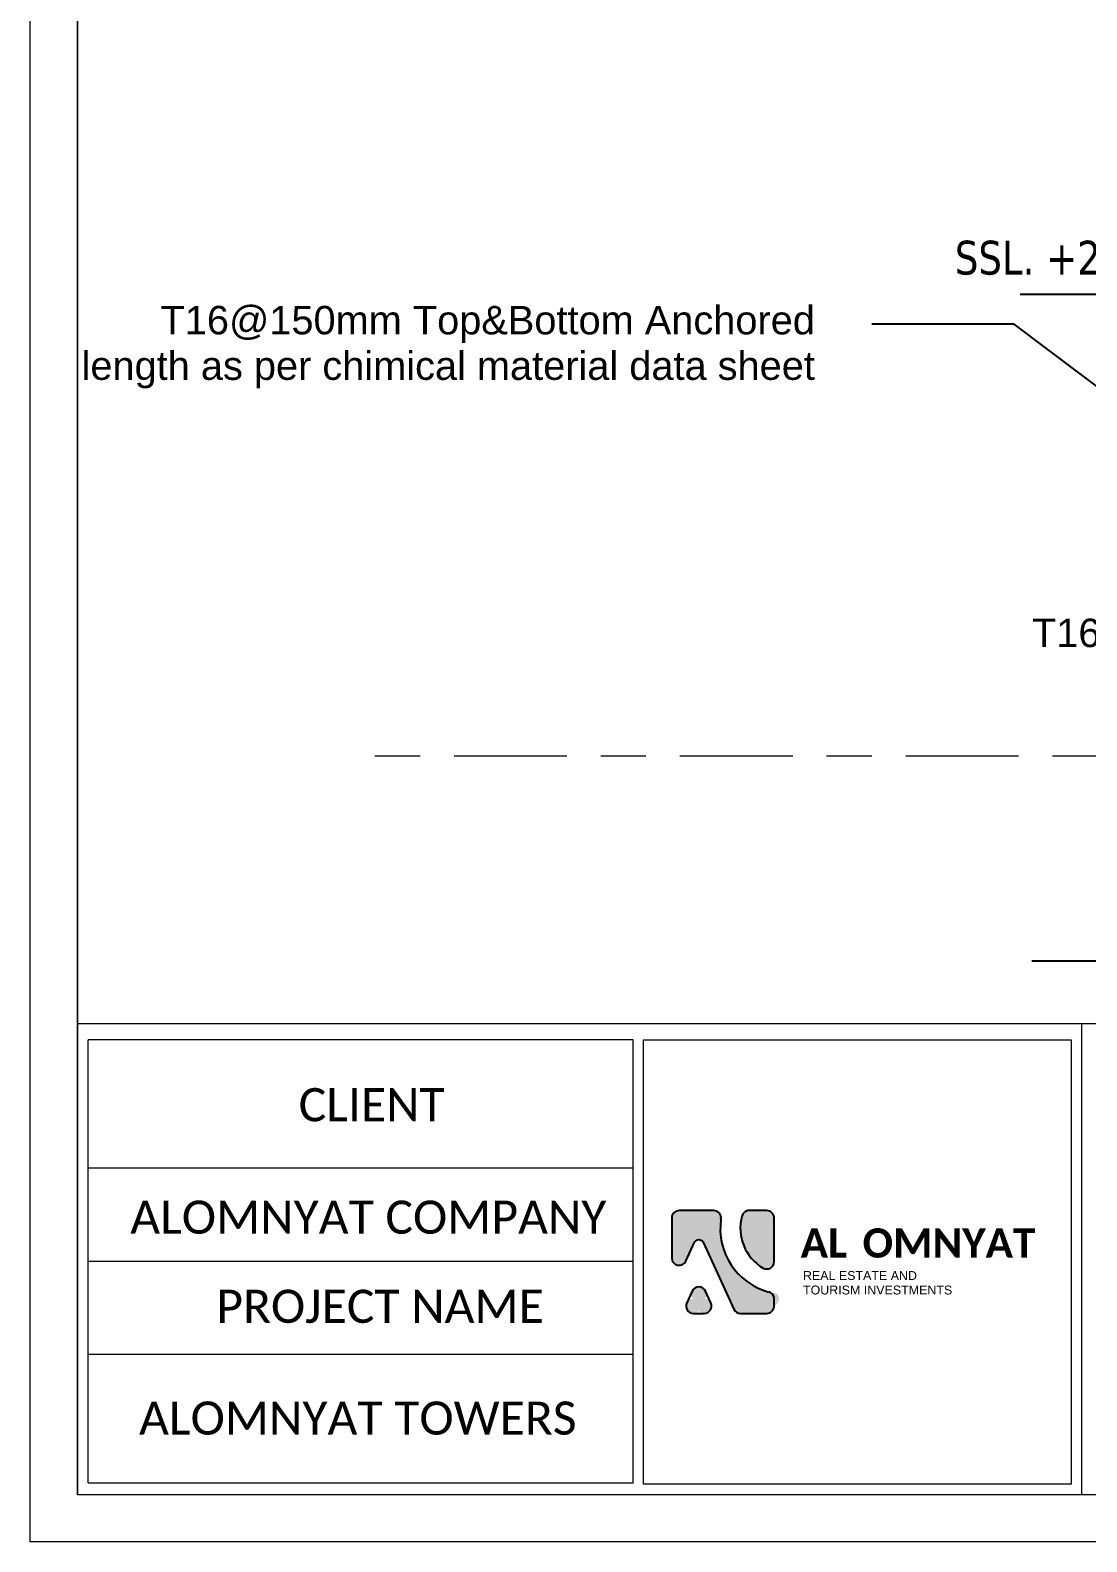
# Model space of a CAD drawing. Header units: millimetres. Extents: x 1997 to 2098, y 1351 to 1367.
# Drawn here: x 2048.76 to 2055.12, y 1350.62 to 1359.72 of the extents above; entities that cross this region are included whole.
import ezdxf
from ezdxf import colors
from ezdxf.entities.mleader import LeaderData, LeaderLine
from ezdxf.enums import TextEntityAlignment as Align
from ezdxf.math import Vec2, Vec3

# ---------------------------------------------------------------- set-up
doc = ezdxf.new("R2010")
doc.units = ezdxf.units.MM
doc.linetypes.add('Centre', pattern=[0.03175, 0.00635, -0.004763, 0.015875, -0.004763])
doc.layers.add('A-FLOR-LEVL', color=150, linetype='Continuous', lineweight=9)
doc.layers.add('Sheet_Borders', color=7, linetype='Continuous', lineweight=5)
for name, color, linetype in [('CDEC-DIM-SCALE', 7, 'Continuous'), ('CDEC-SYMBOL', 8, 'Continuous'), ('CDEC-TEXT-25-SCALE', 154, 'Continuous')]:
    doc.layers.add(name, color=color, linetype=linetype)
doc.styles.add('Arial_1', font='arial.ttf', dxfattribs={"height": 0.45})
doc.styles.add('CDEC-22-100', font='verdana.ttf', dxfattribs={"width": 0.8, "height": 0.22})
doc.styles.add('RA CALIBRI REGULAR', font='calibril.ttf')
doc.styles.get("Standard").update_dxf_attribs({"font": 'arial.ttf'})

# ---------------------------------------------------------------- blocks, each defined once
blk = doc.blocks.new('sheet')
at = {"true_color": 0x293189}
h = blk.add_hatch(color=177, dxfattribs=at)
h.dxf.hatch_style = 1
h.paths.add_polyline_path([(-418.734, 40.158, 0.414214), (-418.845, 40.046), (-418.845, 39.448, 0.802913), (-418.633, 39.401), (-418.502, 39.683, -0.639253), (-418.375, 39.682), (-417.915, 38.681, 0.29294), (-417.813, 38.616), (-417.42, 38.616, 0.414214), (-417.308, 38.728, 0.553295), (-417.269, 38.913, -0.417813), (-418.106, 40.034, 0.459795), (-418.218, 40.158)])
at = {"true_color": 0x4554a5}
h = blk.add_hatch(color=175, dxfattribs=at)
h.dxf.hatch_style = 1
h.paths.add_polyline_path([(-417.472, 39.295, 0.584571), (-417.308, 39.402), (-417.308, 40.046, 0.414214), (-417.42, 40.158), (-417.702, 40.158, 0.291504), (-417.79, 40.082, 0.342448)])
at = {"true_color": 0x000000}
h = blk.add_hatch(color=18, dxfattribs=at)
h.dxf.hatch_style = 1
h.paths.add_polyline_path([(-418.439, 38.651, 1.441321), (-418.347, 38.839, 1.901432), (-418.531, 38.839, 1.434024)])
at = {"color": 177, "true_color": 0x293189}
blk.add_lwpolyline([(-418.213, 40.158), (-418.734, 40.158, 0.414214), (-418.845, 40.046), (-418.845, 39.448, 0.802913), (-418.633, 39.401), (-418.502, 39.683, -0.639253), (-418.375, 39.682), (-417.915, 38.681, 0.29294), (-417.813, 38.616), (-417.42, 38.616, 0.414214), (-417.308, 38.728), (-417.308, 38.848)], format="xyb", dxfattribs=at)
at = {"color": 175, "true_color": 0x4554a5}
blk.add_lwpolyline([(-417.308, 39.387), (-417.308, 40.046, 0.414214), (-417.42, 40.158), (-417.702, 40.158)], format="xyb", dxfattribs=at)
blk.add_lwpolyline([(-418.257, 38.775), (-418.338, 38.949, 0.63847), (-418.541, 38.949), (-418.621, 38.774, 0.547105), (-418.519, 38.616), (-418.358, 38.616, 0.548839)], format="xyb", close=True)
at = {"color": 177, "true_color": 0x293189}
for centre, radius, start, end in [((-418.215, 40.048), 0.11, 350.4257, 91.3796), ((-417.134, 39.886), 0.983, 171.6397, 255.0806), ((-417.417, 38.83), 0.111, 9.4358, 74.1171)]:
    blk.add_arc(centre, radius, start, end, dxfattribs=at)
at = {"color": 175, "true_color": 0x4554a5}
for centre, radius, start, end in [((-417.686, 40.051), 0.108, 98.1031, 165.7009), ((-417.123, 39.894), 0.693, 164.6076, 239.8175), ((-417.42, 39.394), 0.112, 242.4829, 356.2798)]:
    blk.add_arc(centre, radius, start, end, dxfattribs=at)
at = {"layer": 'Sheet_Borders', "linetype": 'Continuous', "lineweight": 0}
for p, q in [((-428.475, 35.187), (-428.475, 77.192)), ((-428.475, 35.187), (-428.475, 77.192)), ((-427.768, 35.894), (-427.768, 76.484)), ((-427.768, 76.484), (-427.768, 35.894)), ((-427.768, 42.966), (-427.768, 42.966)), ((-427.768, 42.966), (-369.782, 42.966)), ((-412.694, 42.966), (-412.694, 35.894)), ((-419.424, 42.721), (-427.606, 42.721)), ((-427.606, 36.07), (-427.606, 42.721)), ((-419.424, 36.07), (-419.424, 42.721)), ((-419.268, 42.721), (-412.85, 42.721)), ((-419.268, 36.051), (-419.268, 42.721)), ((-412.85, 42.721), (-412.85, 36.051)), ((-419.424, 40.796), (-427.606, 40.796)), ((-419.424, 39.395), (-427.606, 39.395)), ((-427.606, 38.003), (-419.424, 38.003)), ((-372.533, 35.894), (-427.768, 35.894)), ((-427.606, 36.07), (-419.424, 36.07)), ((-412.85, 36.051), (-419.268, 36.051)), ((-369.075, 35.187), (-428.475, 35.187)), ((-369.075, 35.187), (-428.475, 35.187)), ((-369.075, 35.187), (-428.475, 35.187))]:
    blk.add_line(p, q, dxfattribs=at)
at = {"char_height": 0.43904, "attachment_point": 1}
for s, width, insert in [('{\\fCandara|b1|i0|c0|p34;\\C256;\\c0;AL} ', 0.43904, (-416.91, 39.892)), ('{\\fCandara|b1|i0|c0|p34;\\C256;\\c0;OMNYAT}', 2.78249, (-415.981, 39.892))]:
    blk.add_mtext_dynamic_manual_height_columns(s, width=width, gutter_width=2.195, heights=[0], dxfattribs=dict(at, insert=insert))
at = {"insert": (-416.876, 39.25), "char_height": 0.13365, "attachment_point": 1, "style": 'Arial_1'}
blk.add_mtext_dynamic_manual_height_columns('\\pxsm1;{\\C256;\\c0;REAL ESTATE AND}', width=2.81151, gutter_width=0.686, heights=[0.417], dxfattribs=at)
at = {"insert": (-416.875, 39.033), "char_height": 0.13365, "width": 2.81151, "attachment_point": 1, "style": 'Arial_1'}
blk.add_mtext('TOURISM INVESTMENTS', dxfattribs=at)
at = {"layer": 'Sheet_Borders', "linetype": 'Continuous', "lineweight": 0, "style": 'RA CALIBRI REGULAR'}
for s, height, p in [('CLIENT', 0.4975, (-424.445, 41.499)), ('ALOMNYAT COMPANY', 0.49749, (-426.974, 39.811)), ('PROJECT NAME', 0.49749, (-425.683, 38.473)), ('ALOMNYAT TOWERS', 0.49749, (-426.842, 36.795))]:
    blk.add_text(s, height=height, dxfattribs=at).set_placement(p)
blk = doc.blocks.new('LEVEL-SEC')
at = {"layer": 'CDEC-SYMBOL'}
h = blk.add_hatch(dxfattribs=at)
h.set_pattern_fill('ANSI31', color=256, style=0)
h.set_pattern_definition([(45, (57239.64801, 18052.07835), (-0.088388348, 0.088388348), [])])
h.paths.add_polyline_path([(55981.3, 19410.3), (55981.3, 19488.8), (55935.9, 19488.8)])
for p, q in [((55981.3, 19410.3), (55981.3, 19594.1)), ((55935.9, 19556.8), (56284.3, 19556.8)), ((56026.7, 19410.3), (55935.9, 19410.3))]:
    blk.add_line(p, q, dxfattribs=at)
blk.add_lwpolyline([(55981.3, 19410.3), (55981.3, 19410.3), (55935.9, 19488.8), (56026.7, 19488.8)], close=True, dxfattribs=at)
at = {"layer": 'CDEC-TEXT-25-SCALE', "style": 'CDEC-22-100', "width": 0.8}
for p in [(56173.7, 19622.4), (56173.7, 19498.4)]:
    blk.add_attdef('LEVEL', text='', height=55, dxfattribs=at).set_placement(p, align=Align.MIDDLE_CENTER)
blk = doc.blocks.new('_Open90')
at = {"color": 0, "linetype": 'ByBlock', "lineweight": -2}
for p, q in [((0, 0), (-1, 0)), ((-0.5, 0.5), (0, 0)), ((0, 0), (-0.5, -0.5))]:
    blk.add_line(p, q, dxfattribs=at)
blk = doc.blocks.new('949779')
at = {"color": 18, "true_color": 0x000000}
blk.add_lwpolyline([(2058.0409, 1354.7124), (2057.7009, 1354.7124), (2057.6564, 1354.4679), (2057.612, 1354.7124), (2057.5675, 1354.957), (2057.5231, 1354.7124), (2057.1831, 1354.7124)], dxfattribs=at)
at = {"layer": 'A-FLOR-LEVL', "linetype": 'Centre', "ltscale": 25}
blk.add_line((2054.8737, 1355.4348), (2066.6444, 1355.4348), dxfattribs=at)
at = {"layer": 'CDEC-DIM-SCALE'}
ref = blk.add_blockref('LEVEL-SEC', (2178.7158, 1314.8136), dxfattribs=dict(at, xscale=-0.00216, yscale=0.00216, zscale=0.00216))
ref.add_attrib('LEVEL', 'SSL. +2.655', dxfattribs={"layer": 'CDEC-TEXT-25-SCALE', "height": 0.1188, "style": 'CDEC-22-100', "width": 0.8}).set_placement((2057.3137, 1357.1853), align=Align.MIDDLE_CENTER)
at = {"color": 30, "true_color": 0xf8991e}
ml = blk.add_multileader_mtext('Standard', dxfattribs=at)
ml.set_content('{\\C30;\\c2254834;T16@150mm Top&Bottom Anchored\\P length as per chimical material data sheet  }', color=5)
ml.set_leader_properties()
ml.build(insert=Vec2(0, 0))
ml.multileader.update_dxf_attribs({"dogleg_length": 0.5, "arrow_head_size": 0.125})
ctx = ml.context
ctx.base_point, ctx.char_height, ctx.arrow_head_size, ctx.landing_gap_size, ctx.plane_origin = Vec3(2053.6042, 1356.951), 0.1, 0.125, 0.2, Vec3(2057.1753, 1355.6804)
ctx.text_align_type = 2
notes = []
notes.append((ctx, [(1, (1, 1, 0), (2057.12, 1356.951), (-1, 0), 0.5, [(3, [(2057.4655, 1356.5935), (2057.4655, 1356.6918), (2057.4655, 1356.6918)], 0, [])])]))
ctx.mtext.insert, ctx.mtext.alignment, ctx.mtext.line_spacing_factor, ctx.mtext.flow_direction = Vec3(2056.42, 1357.0157), 3, 0.96, 5
at = {"color": 7}
ml = blk.add_multileader_mtext('Standard', dxfattribs=at)
ml.set_content('T16-@150mm', color=7)
ml.set_leader_properties()
ml.set_arrow_properties(name='OPEN90')
ml.build(insert=Vec2(0, 0))
ml.multileader.update_dxf_attribs({"arrow_head_size": 0.1})
ctx = ml.context
ctx.base_point, ctx.char_height, ctx.arrow_head_size, ctx.landing_gap_size, ctx.plane_origin = Vec3(2056.6952, 1355.8518), 0.1, 0.1, 0.5, Vec3(2066.8709, 1355.9177)
ctx.text_align_type = 2
notes.append((ctx, [(0, (1, 1, 0), (2058.6132, 1355.8518), (-1, 0), 0.0354, [(1, [(2059.0205, 1356.4093), (2059.5497, 1355.9521)], 0, [])])]))
ctx.mtext.insert, ctx.mtext.alignment, ctx.mtext.flow_direction = Vec3(2058.0778, 1355.9165), 3, 5
for ctx, leaders in notes:
    for number, flags, end, landing, length, lines in leaders:
        leader = LeaderData()
        leader.index, (leader.has_last_leader_line, leader.has_dogleg_vector, leader.attachment_direction) = number, flags
        leader.last_leader_point, leader.dogleg_vector, leader.dogleg_length = Vec3(end), Vec3(landing), length
        for number, points, colour, breaks in lines:
            line = LeaderLine()
            line.index, line.vertices, line.color, line.breaks = number, Vec3.list(points), colors.encode_raw_color(colour), breaks
            leader.lines.append(line)
        ctx.leaders.append(leader)

msp = doc.modelspace()

# ---------------------------------------------------------------- block references
at = {"xscale": 0.4012725701040311, "yscale": 0.4012725701040311, "zscale": 0.4012725701040311}
msp.add_blockref('sheet', (2220.6945, 1336.4971), dxfattribs=at)

# ---------------------------------------------------------------- next in the draw order: block references
at = {"color": 240, "true_color": 0xed1f24, "xscale": 1.713633405539297, "yscale": 1.713633405539297, "zscale": 1.713633405539297}
msp.add_blockref('949779', (-1470.4644, -967.367), dxfattribs=at)

doc.saveas('drawing.dxf')
